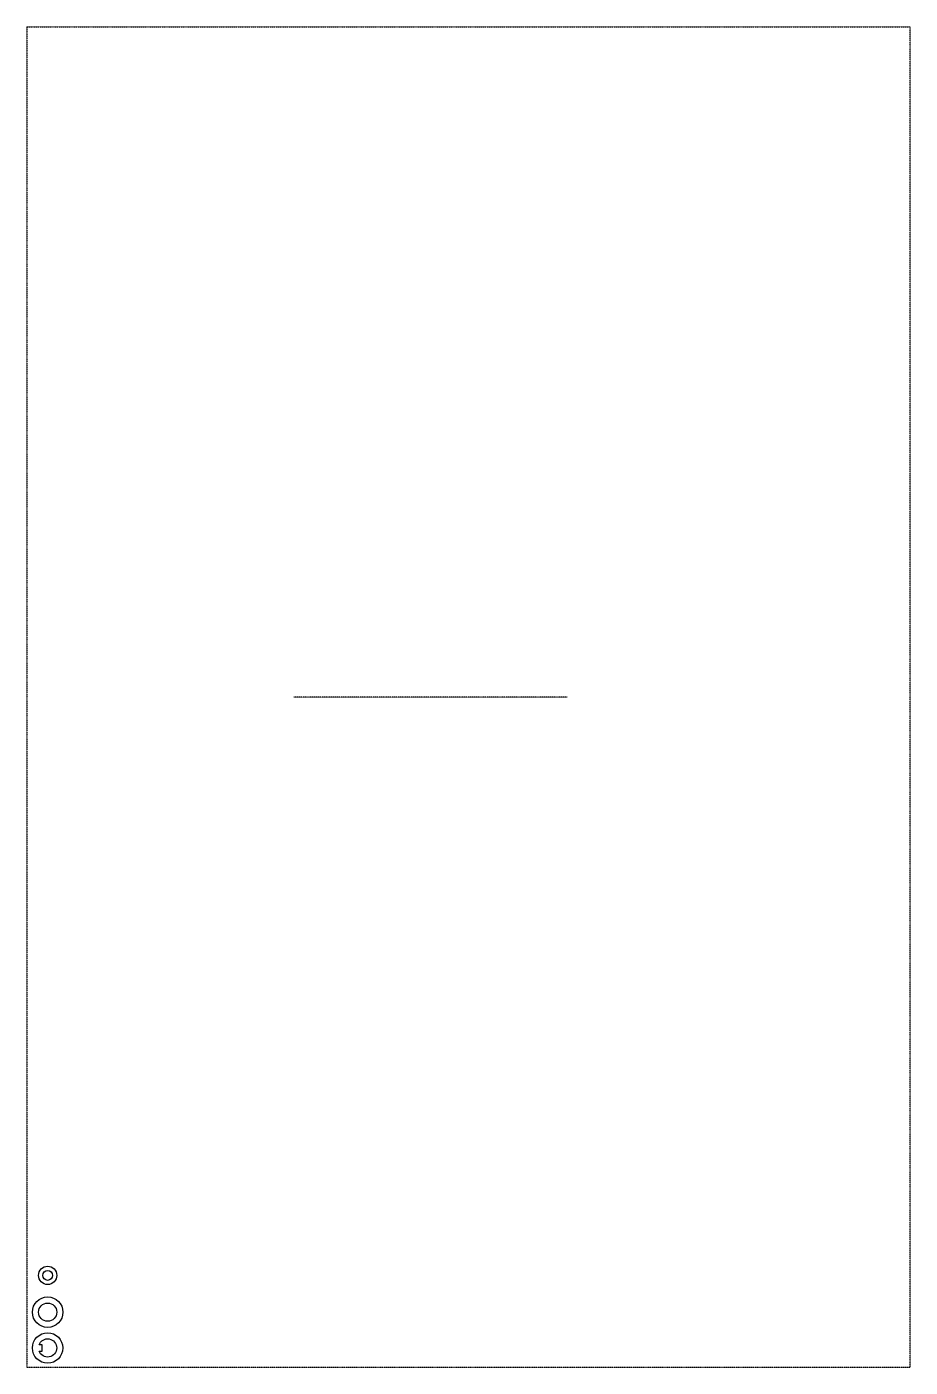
# Model space of a CAD drawing. Header units: millimetres. Extents: x -290 to 290, y -440 to 440.
import ezdxf

# ---------------------------------------------------------------- set-up
doc = ezdxf.new("R2010")
doc.units = ezdxf.units.MM
doc.linetypes.add('DASHED', pattern=[0.2067, 0.1654, -0.0413])

msp = doc.modelspace()

# ---------------------------------------------------------------- linework, layer by layer
at = {"color": 190, "linetype": 'DASHED', "lineweight": 25, "true_color": 0x8018ff}
for p, q in [((-290, 440), (-290, -440)), ((-290, 440), (290, 440)), ((290, -440), (290, 440)), ((64.69, 0), (-114.7, 0)), ((-290, -440), (290, -440))]:
    msp.add_line(p, q, dxfattribs=at)
msp.add_lwpolyline([(-279.81, -425.36), (-281.99, -425.36, -5.767351), (-281.99, -429.4), (-279.81, -429.4)], format="xyb", close=True)
for centre, radius in [((-276.32, -379.73), 6), ((-276.32, -379.73), 3.25), ((-276.32, -403.87), 10), ((-276.32, -403.87), 6), ((-276.34, -427.38), 10)]:
    msp.add_circle(centre, radius)

doc.saveas('drawing.dxf')
